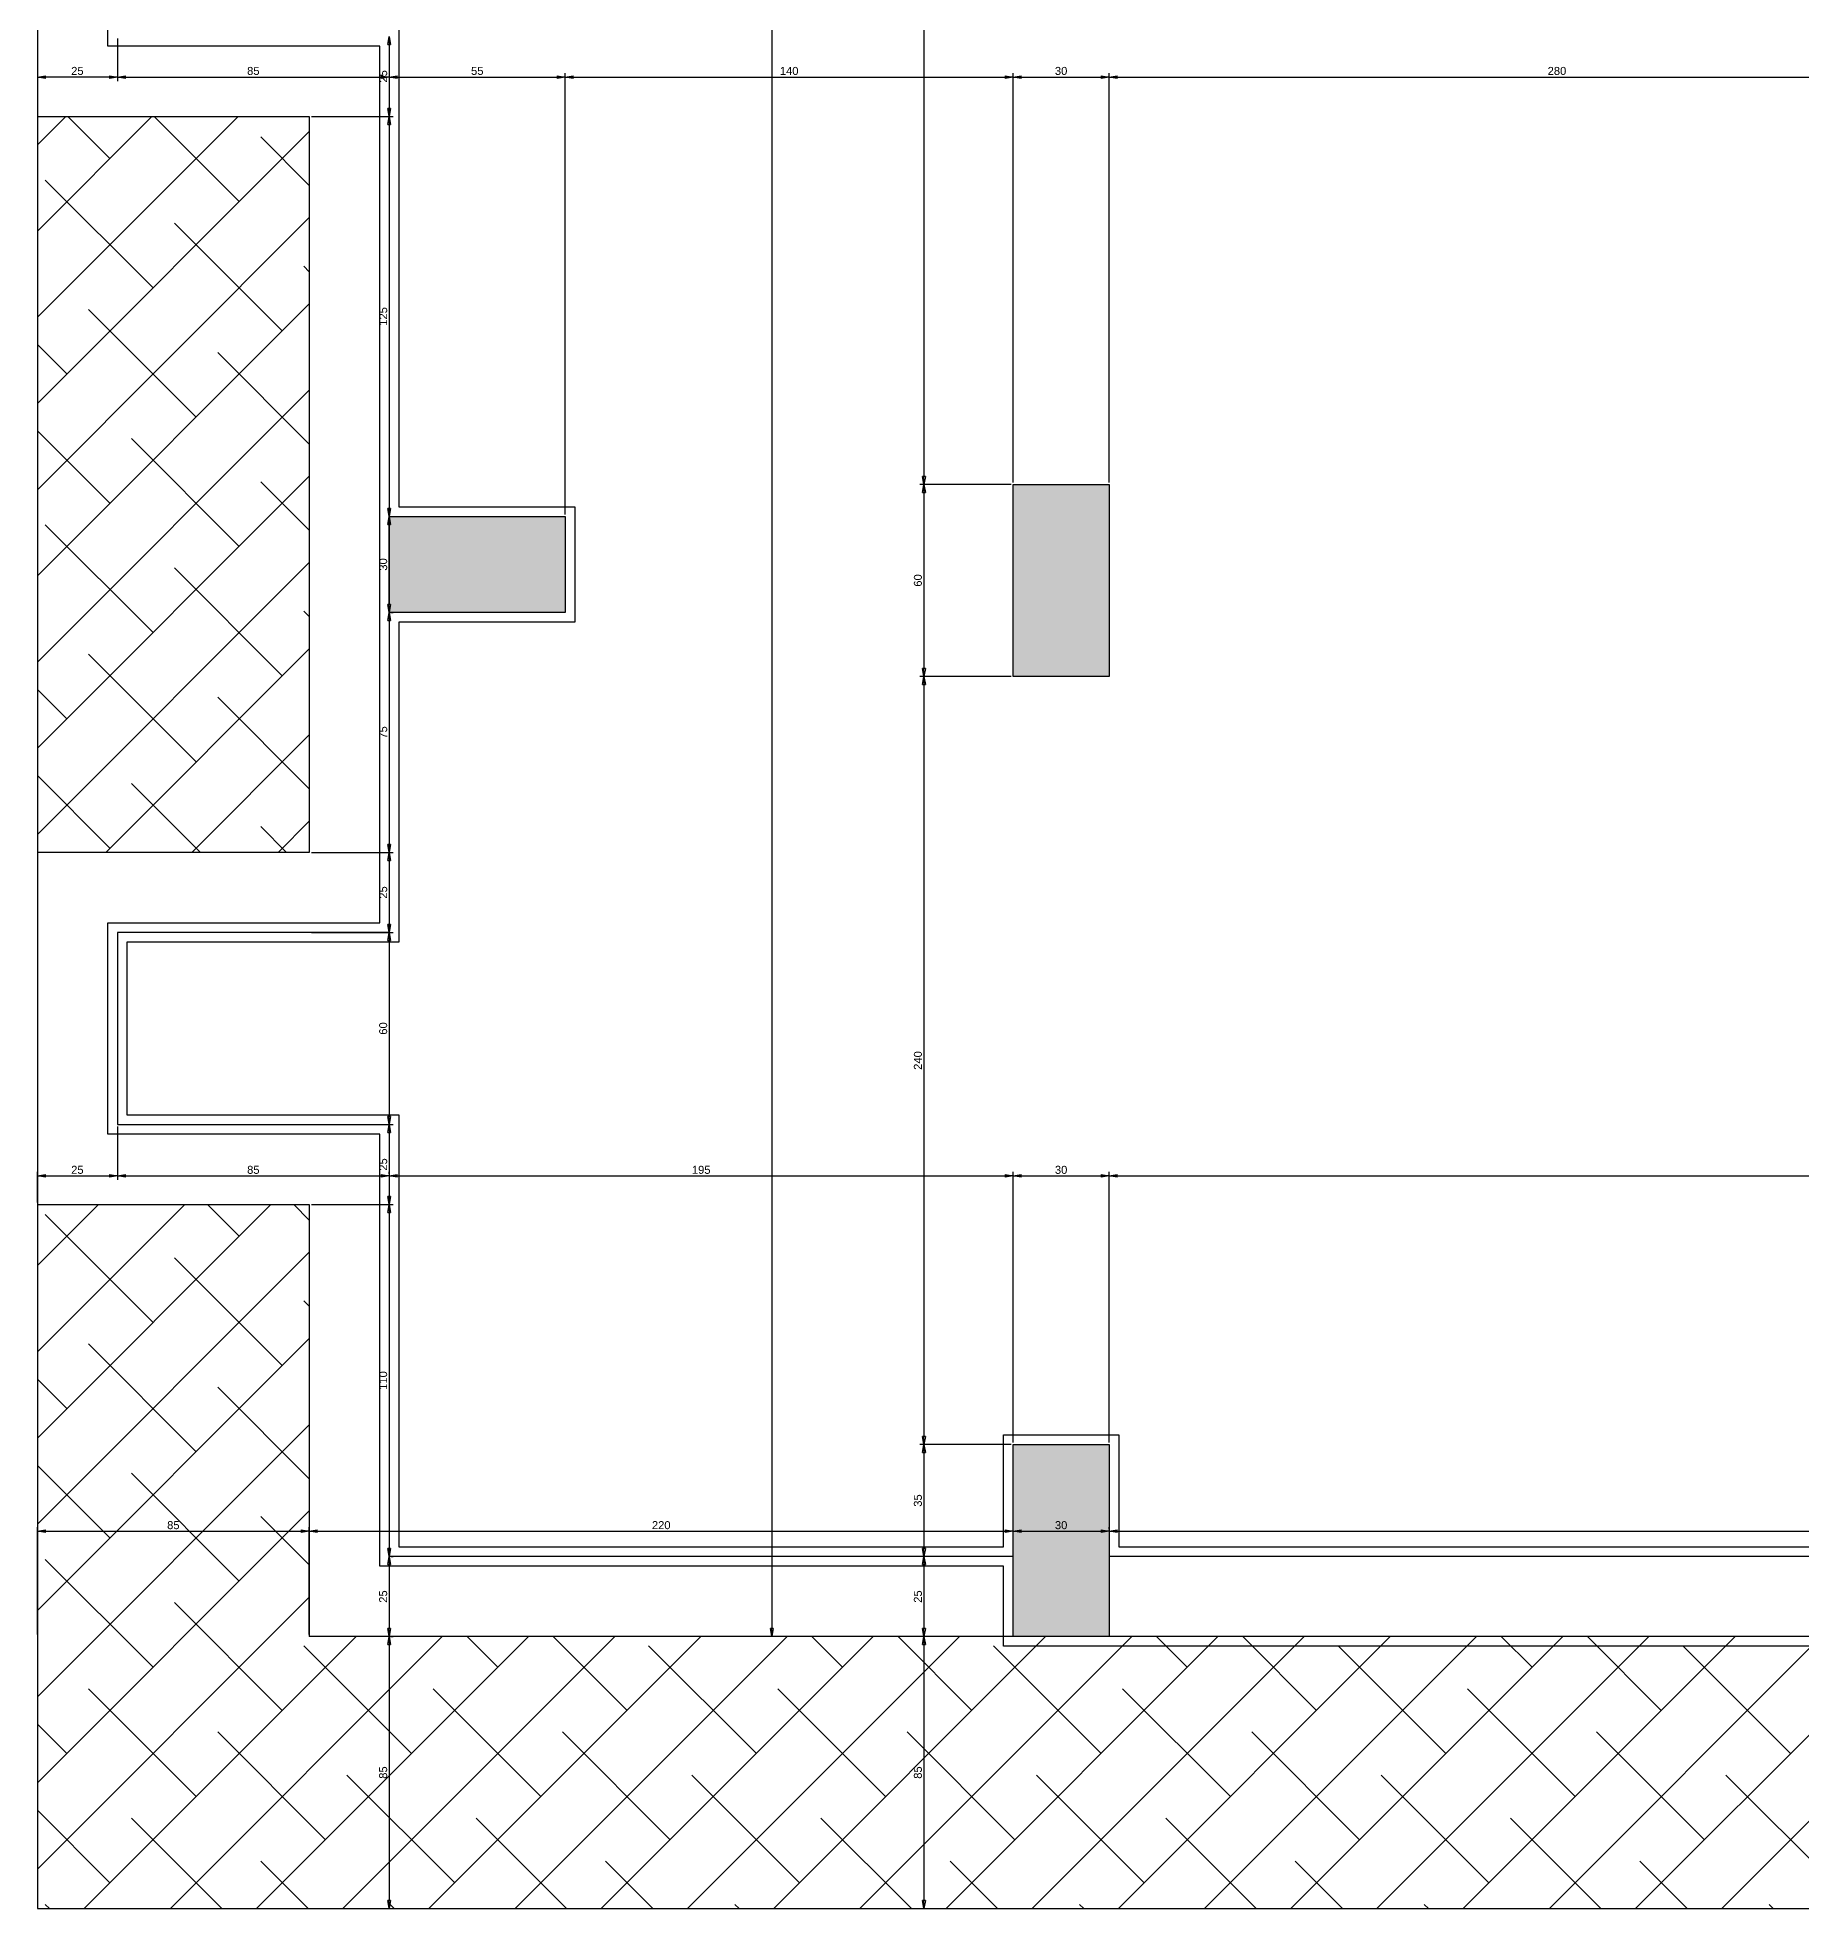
# Model space of a CAD drawing. Header units: millimetres. Extents: x -502 to 9998, y 2906 to 6004.
# Drawn here: x 18 to 569, y 3642 to 4227 of the extents above; entities that cross this region are included whole.
import ezdxf

# ---------------------------------------------------------------- set-up
doc = ezdxf.new("R2010")
doc.units = ezdxf.units.MM
doc.layers.add('Duvar', color=140, linetype='Continuous', lineweight=30)
doc.layers.add('ölçülendirme', color=80, linetype='Continuous', lineweight=30)
doc.layers.add('kolon', color=200, linetype='Continuous')
doc.layers.add('Sıva', color=180, linetype='Continuous')
doc.styles.get("Standard").update_dxf_attribs({"font": 'arial.ttf'})

# ---------------------------------------------------------------- blocks, each defined once
blk = doc.blocks.new('_Closed')
at = {"color": 0, "linetype": 'ByBlock', "lineweight": -2}
for p, q in [((-1, 0.17), (0, 0)), ((-1, 0.17), (-1, -0.17)), ((0, 0), (-1, -0.17)), ((0, 0), (-1, 0))]:
    blk.add_line(p, q, dxfattribs=at)

msp = doc.modelspace()

# ---------------------------------------------------------------- hatches: boundary and pattern name
at = {"layer": 'kolon'}
h = msp.add_hatch(dxfattribs=at)
h.set_pattern_fill('ANGLE', color=256)
h.set_pattern_definition([(0, (0, 0), (0, 6.985), [5.08, -1.905]), (90, (0, 0), (-6.985, 4e-16), [5.08, -1.905])])
h.paths.add_polyline_path([(4787.34, 4657.42), (4817.34, 4657.42), (4817.34, 4582.42), (4787.34, 4582.42)])
h.paths.add_polyline_path([(5002.34, 3757.42), (4927.34, 3757.42), (4927.34, 3727.42), (5002.34, 3727.42)])
h.paths.add_polyline_path([(4987.34, 4077.42), (4927.34, 4077.42), (4927.34, 4047.42), (4987.34, 4047.42)])
h.paths.add_polyline_path([(4922.34, 4427.42), (4952.34, 4427.42), (4952.34, 4367.42), (4922.34, 4367.42)])
h.paths.add_polyline_path([(5157.34, 4107.42), (5127.34, 4107.42), (5127.34, 4047.42), (5157.34, 4047.42)])
h.paths.add_polyline_path([(5162.34, 4427.42), (5132.34, 4427.42), (5132.34, 4367.42), (5162.34, 4367.42)])
h.paths.add_polyline_path([(5347.34, 4607.42), (5272.34, 4607.42), (5272.34, 4577.42), (5347.34, 4577.42)])
h.paths.add_polyline_path([(5652.34, 4607.42), (5622.34, 4607.42), (5622.34, 4547.42), (5652.34, 4547.42)])
h.paths.add_polyline_path([(5652.34, 4087.42), (5622.34, 4087.42), (5622.34, 4027.42), (5652.34, 4027.42)])
h.paths.add_polyline_path([(5652.34, 3787.42), (5622.34, 3787.42), (5622.34, 3727.42), (5652.34, 3727.42)])
h.paths.add_polyline_path([(5847.34, 4077.42), (5792.34, 4077.42), (5792.34, 4047.42), (5847.34, 4047.42)])
h.paths.add_polyline_path([(5872.34, 4417.42), (5812.34, 4417.42), (5812.34, 4387.42), (5872.34, 4387.42)])
h.paths.add_polyline_path([(5872.34, 4892.42), (5822.34, 4892.42), (5822.34, 4847.42), (5872.34, 4847.42)])
h.paths.add_polyline_path([(4817.34, 5222.42), (4787.34, 5222.42), (4787.34, 5147.42), (4817.34, 5147.42)], flags=17)
h.paths.add_polyline_path([(5657.34, 5102.42), (5622.34, 5102.42), (5622.34, 5022.42), (5657.34, 5022.42)])
h.paths.add_polyline_path([(5297.34, 5222.42), (5272.34, 5222.42), (5272.34, 5047.42), (5297.34, 5047.42)])
h.paths.add_polyline_path([(4602.34, 3757.42), (4677.34, 3757.42), (4677.34, 3727.42), (4602.34, 3727.42)])
h.paths.add_polyline_path([(4617.34, 4077.42), (4677.34, 4077.42), (4677.34, 4047.42), (4617.34, 4047.42)])
h.paths.add_polyline_path([(4682.34, 4427.42), (4652.34, 4427.42), (4652.34, 4367.42), (4682.34, 4367.42)])
h.paths.add_polyline_path([(4447.34, 4107.42), (4477.34, 4107.42), (4477.34, 4047.42), (4447.34, 4047.42)])
h.paths.add_polyline_path([(4442.34, 4427.42), (4472.34, 4427.42), (4472.34, 4367.42), (4442.34, 4367.42)])
h.paths.add_polyline_path([(4257.34, 4607.42), (4332.34, 4607.42), (4332.34, 4577.42), (4257.34, 4577.42)])
h.paths.add_polyline_path([(3952.34, 4607.42), (3982.34, 4607.42), (3982.34, 4547.42), (3952.34, 4547.42)])
h.paths.add_polyline_path([(3952.34, 4087.42), (3982.34, 4087.42), (3982.34, 4027.42), (3952.34, 4027.42)])
h.paths.add_polyline_path([(3952.34, 3787.42), (3982.34, 3787.42), (3982.34, 3727.42), (3952.34, 3727.42)])
h.paths.add_polyline_path([(3757.34, 4077.42), (3812.34, 4077.42), (3812.34, 4047.42), (3757.34, 4047.42)])
h.paths.add_polyline_path([(3732.34, 4417.42), (3792.34, 4417.42), (3792.34, 4387.42), (3732.34, 4387.42)])
h.paths.add_polyline_path([(3732.34, 4892.42), (3782.34, 4892.42), (3782.34, 4847.42), (3732.34, 4847.42)])
h.paths.add_polyline_path([(4787.34, 5222.42), (4817.34, 5222.42), (4817.34, 5147.42), (4787.34, 5147.42)], flags=17)
h.paths.add_polyline_path([(3947.34, 5102.42), (3982.34, 5102.42), (3982.34, 5022.42), (3947.34, 5022.42)])
h.paths.add_polyline_path([(4307.34, 5222.42), (4332.34, 5222.42), (4332.34, 5047.42), (4307.34, 5047.42)])
h.paths.add_polyline_path([(1157.73, 4657.42), (1187.73, 4657.42), (1187.73, 4582.42), (1157.73, 4582.42)])
h.paths.add_polyline_path([(1372.73, 3757.42), (1297.73, 3757.42), (1297.73, 3727.42), (1372.73, 3727.42)])
h.paths.add_polyline_path([(1357.73, 4077.42), (1297.73, 4077.42), (1297.73, 4047.42), (1357.73, 4047.42)])
h.paths.add_polyline_path([(1292.73, 4427.42), (1322.73, 4427.42), (1322.73, 4367.42), (1292.73, 4367.42)])
h.paths.add_polyline_path([(1527.73, 4107.42), (1497.73, 4107.42), (1497.73, 4047.42), (1527.73, 4047.42)])
h.paths.add_polyline_path([(1532.73, 4427.42), (1502.73, 4427.42), (1502.73, 4367.42), (1532.73, 4367.42)])
h.paths.add_polyline_path([(1717.73, 4607.42), (1642.73, 4607.42), (1642.73, 4577.42), (1717.73, 4577.42)])
h.paths.add_polyline_path([(2022.73, 4607.42), (1992.73, 4607.42), (1992.73, 4547.42), (2022.73, 4547.42)])
h.paths.add_polyline_path([(2022.73, 4087.42), (1992.73, 4087.42), (1992.73, 4027.42), (2022.73, 4027.42)])
h.paths.add_polyline_path([(2022.73, 3787.42), (1992.73, 3787.42), (1992.73, 3727.42), (2022.73, 3727.42)])
h.paths.add_polyline_path([(2217.73, 4077.42), (2162.73, 4077.42), (2162.73, 4047.42), (2217.73, 4047.42)])
h.paths.add_polyline_path([(2242.73, 4417.42), (2182.73, 4417.42), (2182.73, 4387.42), (2242.73, 4387.42)])
h.paths.add_polyline_path([(2242.73, 4892.42), (2192.73, 4892.42), (2192.73, 4847.42), (2242.73, 4847.42)])
h.paths.add_polyline_path([(1187.73, 5222.42), (1157.73, 5222.42), (1157.73, 5147.42), (1187.73, 5147.42)], flags=17)
h.paths.add_polyline_path([(2027.73, 5102.42), (1992.73, 5102.42), (1992.73, 5022.42), (2027.73, 5022.42)])
h.paths.add_polyline_path([(1667.73, 5222.42), (1642.73, 5222.42), (1642.73, 5047.42), (1667.73, 5047.42)])
h.paths.add_polyline_path([(972.73, 3757.42), (1047.73, 3757.42), (1047.73, 3727.42), (972.73, 3727.42)])
h.paths.add_polyline_path([(987.73, 4077.42), (1047.73, 4077.42), (1047.73, 4047.42), (987.73, 4047.42)])
h.paths.add_polyline_path([(1052.73, 4427.42), (1022.73, 4427.42), (1022.73, 4367.42), (1052.73, 4367.42)])
h.paths.add_polyline_path([(817.73, 4107.42), (847.73, 4107.42), (847.73, 4047.42), (817.73, 4047.42)])
h.paths.add_polyline_path([(812.73, 4427.42), (842.73, 4427.42), (842.73, 4367.42), (812.73, 4367.42)])
h.paths.add_polyline_path([(627.73, 4607.42), (702.73, 4607.42), (702.73, 4577.42), (627.73, 4577.42)])
h.paths.add_polyline_path([(322.73, 4607.42), (352.73, 4607.42), (352.73, 4547.42), (322.73, 4547.42)])
h.paths.add_polyline_path([(322.73, 4087.42), (352.73, 4087.42), (352.73, 4027.42), (322.73, 4027.42)])
h.paths.add_polyline_path([(322.73, 3787.42), (352.73, 3787.42), (352.73, 3727.42), (322.73, 3727.42)])
h.paths.add_polyline_path([(127.73, 4077.42), (182.73, 4077.42), (182.73, 4047.42), (127.73, 4047.42)])
h.paths.add_polyline_path([(102.73, 4417.42), (162.73, 4417.42), (162.73, 4387.42), (102.73, 4387.42)])
h.paths.add_polyline_path([(102.73, 4892.42), (152.73, 4892.42), (152.73, 4847.42), (102.73, 4847.42)])
h.paths.add_polyline_path([(1157.73, 5222.42), (1187.73, 5222.42), (1187.73, 5147.42), (1157.73, 5147.42)], flags=17)
h.paths.add_polyline_path([(317.73, 5102.42), (352.73, 5102.42), (352.73, 5022.42), (317.73, 5022.42)])
h.paths.add_polyline_path([(677.73, 5222.42), (702.73, 5222.42), (702.73, 5047.42), (677.73, 5047.42)])

# ---------------------------------------------------------------- linework, layer by layer
at = {"layer": 'Duvar'}
for p, q in [((17.73, 5157.42), (17.73, 3642.42)), ((17.73, 4312.42), (17.73, 4202.42)), ((127.73, 4227.42), (127.73, 4077.42)), ((17.73, 4202.42), (102.73, 4202.42)), ((102.73, 4202.42), (102.73, 3972.42)), ((127.73, 4047.42), (127.73, 3947.42)), ((102.73, 3972.42), (17.73, 3972.42)), ((17.73, 3972.42), (17.73, 3862.42)), ((127.73, 3947.42), (42.73, 3947.42)), ((42.73, 3947.42), (42.73, 3887.42)), ((42.73, 3887.42), (127.73, 3887.42)), ((127.73, 3887.42), (127.73, 3752.42)), ((17.73, 3862.42), (102.73, 3862.42)), ((102.73, 3862.42), (102.73, 3727.42)), ((322.73, 3752.42), (127.73, 3752.42)), ((972.73, 3752.42), (352.73, 3752.42)), ((322.73, 3727.42), (102.73, 3727.42)), ((972.73, 3727.42), (352.73, 3727.42)), ((17.73, 3642.42), (2327.73, 3642.42))]:
    msp.add_line(p, q, dxfattribs=at)
at = {"layer": 'Duvar', "linetype": 'Continuous', "ltscale": 20}
for p, q in [((17.73, 4193.55), (26.6, 4202.42)), ((17.73, 4166.61), (53.54, 4202.42)), ((17.73, 4139.67), (80.48, 4202.42)), ((40.41, 4189.29), (27.28, 4202.42)), ((80.82, 4175.82), (54.22, 4202.42)), ((17.73, 4112.73), (102.73, 4197.73)), ((102.73, 4180.85), (87.56, 4196.02)), ((53.88, 4148.88), (20.21, 4182.55)), ((17.73, 4085.79), (102.73, 4170.79)), ((94.29, 4135.41), (60.62, 4169.08)), ((102.73, 4153.91), (101.03, 4155.61)), ((17.73, 4058.85), (102.73, 4143.85)), ((67.35, 4108.47), (33.68, 4142.14)), ((26.94, 4121.94), (17.73, 4131.14)), ((102.73, 4100.03), (74.09, 4128.67)), ((17.73, 4031.91), (102.73, 4116.91)), ((40.41, 4081.53), (17.73, 4104.2)), ((80.82, 4068.06), (47.15, 4101.73)), ((17.73, 4004.97), (102.73, 4089.97)), ((102.73, 4073.09), (87.56, 4088.26)), ((53.88, 4041.12), (20.21, 4074.79)), ((17.73, 3978.03), (102.73, 4063.03)), ((94.29, 4027.64), (60.62, 4061.32)), ((102.73, 4046.14), (101.03, 4047.85)), ((67.35, 4000.7), (33.68, 4034.38)), ((39.07, 3972.42), (102.73, 4036.09)), ((26.94, 4014.17), (17.73, 4023.38)), ((102.73, 3992.26), (74.09, 4020.91)), ((66.01, 3972.42), (102.73, 4009.14)), ((40.41, 3973.76), (17.73, 3996.44)), ((68.7, 3972.42), (47.15, 3993.97)), ((92.95, 3972.42), (102.73, 3982.2)), ((95.64, 3972.42), (87.56, 3980.5)), ((17.73, 3843.32), (36.83, 3862.42)), ((17.73, 3816.38), (63.77, 3862.42)), ((17.73, 3789.44), (90.71, 3862.42)), ((53.88, 3825.59), (20.21, 3859.27)), ((80.82, 3852.53), (70.93, 3862.42)), ((102.73, 3857.56), (97.87, 3862.42)), ((17.73, 3762.5), (102.73, 3847.5)), ((94.29, 3812.12), (60.62, 3845.79)), ((102.73, 3830.62), (101.03, 3832.32)), ((17.73, 3735.56), (102.73, 3820.56)), ((67.35, 3785.18), (33.68, 3818.85)), ((26.94, 3798.65), (17.73, 3807.86)), ((102.73, 3776.74), (74.09, 3805.38)), ((17.73, 3708.62), (102.73, 3793.62)), ((40.41, 3758.24), (17.73, 3780.91)), ((80.82, 3744.77), (47.15, 3778.44)), ((17.73, 3681.68), (102.73, 3766.68)), ((102.73, 3749.8), (87.56, 3764.97)), ((53.88, 3717.83), (20.21, 3751.5)), ((17.73, 3654.74), (102.73, 3739.74)), ((94.29, 3704.36), (60.62, 3738.03)), ((32.36, 3642.42), (117.36, 3727.42)), ((59.3, 3642.42), (144.3, 3727.42)), ((86.24, 3642.42), (171.24, 3727.42)), ((134.7, 3690.89), (101.03, 3724.56)), ((113.18, 3642.42), (198.18, 3727.42)), ((140.12, 3642.42), (225.12, 3727.42)), ((161.64, 3717.83), (152.05, 3727.42)), ((167.06, 3642.42), (252.06, 3727.42)), ((202.06, 3704.36), (178.99, 3727.42)), ((194, 3642.42), (279, 3727.42)), ((242.47, 3690.89), (208.79, 3724.56)), ((220.94, 3642.42), (305.94, 3727.42)), ((247.88, 3642.42), (332.88, 3727.42)), ((269.41, 3717.83), (259.82, 3727.42)), ((274.82, 3642.42), (359.82, 3727.42)), ((309.82, 3704.36), (286.76, 3727.42)), ((301.76, 3642.42), (386.76, 3727.42)), ((350.23, 3690.89), (316.55, 3724.56)), ((328.7, 3642.42), (413.7, 3727.42)), ((355.64, 3642.42), (440.64, 3727.42)), ((377.17, 3717.83), (367.58, 3727.42)), ((382.59, 3642.42), (467.59, 3727.42)), ((417.58, 3704.36), (394.52, 3727.42)), ((409.53, 3642.42), (494.53, 3727.42)), ((457.99, 3690.89), (424.32, 3724.56)), ((436.47, 3642.42), (521.47, 3727.42)), ((463.41, 3642.42), (548.41, 3727.42)), ((484.93, 3717.83), (475.34, 3727.42)), ((490.35, 3642.42), (575.35, 3727.42)), ((525.34, 3704.36), (502.28, 3727.42)), ((517.29, 3642.42), (602.29, 3727.42)), ((565.76, 3690.89), (532.08, 3724.56)), ((544.23, 3642.42), (629.23, 3727.42)), ((67.35, 3677.41), (33.68, 3711.09)), ((175.11, 3677.41), (141.44, 3711.09)), ((282.88, 3677.41), (249.2, 3711.09)), ((390.64, 3677.41), (356.97, 3711.09)), ((498.4, 3677.41), (464.73, 3711.09)), ((26.94, 3690.89), (17.73, 3700.09)), ((107.76, 3663.94), (74.09, 3697.62)), ((215.53, 3663.94), (181.85, 3697.62)), ((323.29, 3663.94), (289.61, 3697.62)), ((431.05, 3663.94), (397.38, 3697.62)), ((538.82, 3663.94), (505.14, 3697.62)), ((148.17, 3650.47), (114.5, 3684.15)), ((255.94, 3650.47), (222.26, 3684.15)), ((363.7, 3650.47), (330.02, 3684.15)), ((471.46, 3650.47), (437.79, 3684.15)), ((579.23, 3650.47), (545.55, 3684.15)), ((40.41, 3650.47), (17.73, 3673.15)), ((75.41, 3642.42), (47.15, 3670.68)), ((183.17, 3642.42), (154.91, 3670.68)), ((290.93, 3642.42), (262.67, 3670.68)), ((398.7, 3642.42), (370.44, 3670.68)), ((506.46, 3642.42), (478.2, 3670.68)), ((102.35, 3642.42), (87.56, 3657.21)), ((210.11, 3642.42), (195.32, 3657.21)), ((317.87, 3642.42), (303.08, 3657.21)), ((425.64, 3642.42), (410.85, 3657.21)), ((533.4, 3642.42), (518.61, 3657.21)), ((21.53, 3642.42), (20.21, 3643.74)), ((129.29, 3642.42), (127.97, 3643.74)), ((237.05, 3642.42), (235.73, 3643.74)), ((344.82, 3642.42), (343.49, 3643.74)), ((452.58, 3642.42), (451.26, 3643.74)), ((560.34, 3642.42), (559.02, 3643.74))]:
    msp.add_line(p, q, dxfattribs=at)
at = {"layer": 'kolon'}
for points in [[(322.73, 4087.42), (352.73, 4087.42), (352.73, 4027.42), (322.73, 4027.42)], [(127.73, 4077.42), (182.73, 4077.42), (182.73, 4047.42), (127.73, 4047.42)], [(322.73, 3787.42), (352.73, 3787.42), (352.73, 3727.42), (322.73, 3727.42)]]:
    msp.add_lwpolyline(points, close=True, dxfattribs=at)
at = {"layer": 'Sıva'}
for p, q in [((39.73, 4224.42), (39.73, 4290.42)), ((130.73, 4230.42), (130.73, 4080.42)), ((124.73, 4224.42), (39.73, 4224.42)), ((124.73, 4077.42), (124.73, 4224.42)), ((322.73, 4027.42), (322.73, 4087.42)), ((322.73, 4087.42), (352.73, 4087.42)), ((352.73, 4087.42), (352.73, 4027.42)), ((124.73, 4047.42), (124.73, 4077.42)), ((130.73, 4080.42), (185.73, 4080.42)), ((185.73, 4080.42), (185.73, 4044.42)), ((124.73, 3950.42), (124.73, 4047.42)), ((185.73, 4044.42), (130.73, 4044.42)), ((130.73, 4044.42), (130.73, 3944.42)), ((352.73, 4027.42), (322.73, 4027.42)), ((39.73, 3884.42), (39.73, 3950.42)), ((39.73, 3950.42), (124.73, 3950.42)), ((130.73, 3944.42), (45.73, 3944.42)), ((45.73, 3944.42), (45.73, 3890.42)), ((45.73, 3890.42), (130.73, 3890.42)), ((130.73, 3890.42), (130.73, 3755.42)), ((124.73, 3884.42), (39.73, 3884.42)), ((124.73, 3749.42), (124.73, 3884.42)), ((319.73, 3755.42), (319.73, 3790.42)), ((319.73, 3790.42), (355.73, 3790.42)), ((355.73, 3790.42), (355.73, 3755.42)), ((130.73, 3755.42), (319.73, 3755.42)), ((355.73, 3755.42), (819.73, 3755.42)), ((319.73, 3749.42), (124.73, 3749.42)), ((319.73, 3724.42), (319.73, 3749.42)), ((352.73, 3724.42), (319.73, 3724.42)), ((972.73, 3724.42), (352.73, 3724.42))]:
    msp.add_line(p, q, dxfattribs=at)
at = {"layer": 'ölçülendirme', "color": 90}
for p, q in [((247.3, 5099.92), (247.3, 3729.92)), ((294.87, 4544.92), (294.87, 4089.92)), ((127.73, 4224.92), (127.73, 4204.92)), ((40.23, 4214.72), (20.23, 4214.72)), ((45.23, 4214.72), (125.23, 4214.72)), ((130.23, 4214.72), (180.23, 4214.72)), ((185.23, 4214.72), (320.23, 4214.72)), ((325.23, 4214.72), (350.23, 4214.72)), ((355.23, 4214.72), (630.23, 4214.72)), ((127.73, 4199.92), (127.73, 4079.92)), ((294.87, 4084.92), (294.87, 4029.92)), ((127.73, 4074.92), (127.73, 4049.92)), ((127.73, 4044.92), (127.73, 3974.92)), ((294.87, 4024.92), (294.87, 3789.92)), ((127.73, 3969.92), (127.73, 3949.92)), ((127.73, 3944.92), (127.73, 3889.92)), ((127.73, 3884.92), (127.73, 3864.92)), ((20.23, 3871.34), (40.23, 3871.34)), ((45.23, 3871.34), (125.23, 3871.34)), ((130.23, 3871.34), (320.23, 3871.34)), ((325.23, 3871.34), (350.23, 3871.34)), ((355.23, 3871.34), (820.23, 3871.34)), ((127.73, 3859.92), (127.73, 3754.92)), ((294.87, 3784.92), (294.87, 3754.92)), ((20.23, 3760.31), (100.23, 3760.31)), ((105.23, 3760.31), (320.23, 3760.31)), ((325.23, 3760.31), (350.23, 3760.31)), ((355.23, 3760.31), (820.23, 3760.31)), ((127.73, 3749.92), (127.73, 3729.92)), ((294.87, 3749.92), (294.87, 3729.92)), ((127.73, 3724.92), (127.73, 3644.92)), ((294.87, 3724.92), (294.87, 3644.92))]:
    msp.add_line(p, q, dxfattribs=at)
at = {"layer": 'ölçülendirme'}
for p, q in [((17.73, 4226.79), (17.73, 4213.47)), ((42.73, 4226.79), (42.73, 4213.47)), ((42.73, 4226.79), (42.73, 4213.47)), ((127.73, 4226.79), (127.73, 4213.47)), ((127.73, 4226.79), (127.73, 4213.47)), ((182.73, 4078.04), (182.73, 4215.97)), ((182.73, 4078.04), (182.73, 4215.97)), ((322.73, 4088.04), (322.73, 4215.97)), ((322.73, 4088.04), (322.73, 4215.97)), ((352.73, 4088.04), (352.73, 4215.97)), ((352.73, 4088.04), (352.73, 4215.97)), ((103.36, 4202.42), (128.98, 4202.42)), ((103.36, 4202.42), (128.98, 4202.42)), ((322.11, 4087.42), (293.62, 4087.42)), ((322.11, 4087.42), (293.62, 4087.42)), ((128.36, 4077.42), (128.98, 4077.42)), ((128.36, 4077.42), (128.98, 4077.42)), ((128.15, 4047.42), (128.98, 4047.42)), ((128.15, 4047.42), (128.98, 4047.42)), ((322.11, 4027.42), (293.62, 4027.42)), ((322.11, 4027.42), (293.62, 4027.42)), ((103.36, 3972.42), (128.98, 3972.42)), ((103.36, 3972.42), (128.98, 3972.42)), ((103.36, 3947.42), (128.98, 3947.42)), ((103.36, 3947.42), (128.98, 3947.42)), ((42.73, 3886.79), (42.73, 3870.09)), ((42.73, 3886.79), (42.73, 3870.09)), ((103.36, 3887.42), (128.98, 3887.42)), ((103.36, 3887.42), (128.98, 3887.42)), ((17.73, 3863.04), (17.73, 3872.59)), ((127.73, 3871.96), (127.73, 3872.59)), ((127.73, 3871.96), (127.73, 3872.59)), ((322.73, 3788.04), (322.73, 3872.59)), ((322.73, 3788.04), (322.73, 3872.59)), ((352.73, 3788.04), (352.73, 3872.59)), ((352.73, 3788.04), (352.73, 3872.59)), ((103.36, 3862.42), (128.98, 3862.42)), ((103.36, 3862.42), (128.98, 3862.42)), ((322.11, 3787.42), (293.62, 3787.42)), ((322.11, 3787.42), (293.62, 3787.42)), ((17.73, 3728.04), (17.73, 3761.56)), ((102.73, 3728.04), (102.73, 3761.56)), ((102.73, 3728.04), (102.73, 3761.56)), ((322.73, 3760.94), (322.73, 3761.56)), ((322.73, 3760.94), (322.73, 3761.56)), ((352.73, 3760.94), (352.73, 3761.56)), ((352.73, 3760.94), (352.73, 3761.56)), ((128.36, 3752.42), (128.98, 3752.42)), ((128.36, 3752.42), (128.98, 3752.42)), ((322.11, 3752.42), (293.62, 3752.42)), ((322.11, 3752.42), (293.62, 3752.42)), ((128.15, 3727.42), (128.98, 3727.42)), ((128.15, 3727.42), (128.98, 3727.42)), ((294.25, 3727.42), (246.05, 3727.42)), ((322.11, 3727.42), (293.62, 3727.42)), ((322.11, 3727.42), (293.62, 3727.42)), ((128.36, 3642.42), (128.98, 3642.42)), ((295.5, 3642.42), (296.12, 3642.42))]:
    msp.add_line(p, q, dxfattribs=at)

# ---------------------------------------------------------------- block references
at = {"layer": 'ölçülendirme', "color": 90, "xscale": 2.5, "yscale": 2.5, "zscale": 2.5}
for p, rotation in [((127.73, 4227.42), 90), ((17.73, 4214.72), 180), ((42.73, 4214.72), 180), ((127.73, 4214.72), 180), ((182.73, 4214.72), 180), ((322.73, 4214.72), 180), ((352.73, 4214.72), 180), ((127.73, 4202.42), 270), ((127.73, 4202.42), 90), ((294.87, 4087.42), 270), ((294.87, 4087.42), 90), ((127.73, 4077.42), 270), ((127.73, 4077.42), 90), ((127.73, 4047.42), 270), ((127.73, 4047.42), 90), ((294.87, 4027.42), 270), ((294.87, 4027.42), 90), ((127.73, 3972.42), 270), ((127.73, 3972.42), 90), ((127.73, 3947.42), 270), ((127.73, 3947.42), 90), ((127.73, 3887.42), 270), ((127.73, 3887.42), 90), ((17.73, 3871.34), 180), ((42.73, 3871.34), 180), ((127.73, 3871.34), 180), ((322.73, 3871.34), 180), ((352.73, 3871.34), 180), ((127.73, 3862.42), 270), ((127.73, 3862.42), 90), ((294.87, 3787.42), 270), ((294.87, 3787.42), 90), ((17.73, 3760.31), 180), ((102.73, 3760.31), 180), ((322.73, 3760.31), 180), ((352.73, 3760.31), 180), ((127.73, 3752.42), 270), ((294.87, 3752.42), 270), ((127.73, 3752.42), 90), ((294.87, 3752.42), 90), ((127.73, 3727.42), 270), ((127.73, 3727.42), 90), ((247.3, 3727.42), 270), ((294.87, 3727.42), 270), ((294.87, 3727.42), 90), ((127.73, 3642.42), 270), ((294.87, 3642.42), 270)]:
    msp.add_blockref('_Closed', p, dxfattribs=dict(at, rotation=rotation))
for p in [(42.73, 4214.72), (127.73, 4214.72), (182.73, 4214.72), (322.73, 4214.72), (352.73, 4214.72), (42.73, 3871.34), (127.73, 3871.34), (322.73, 3871.34), (352.73, 3871.34), (102.73, 3760.31), (322.73, 3760.31), (352.73, 3760.31)]:
    msp.add_blockref('_Closed', p, dxfattribs=at)

# ---------------------------------------------------------------- texts
at = {"layer": 'ölçülendirme', "char_height": 2.5, "attachment_point": 5}
for s, insert in [('25', (30.23, 4216.62)), ('85', (85.23, 4216.62)), ('55', (155.23, 4216.62)), ('140', (252.73, 4216.62)), ('30', (337.73, 4216.62)), ('280', (492.73, 4216.62)), ('25', (30.23, 3873.24)), ('85', (85.23, 3873.24)), ('195', (225.23, 3873.24)), ('30', (337.73, 3873.24)), ('85', (60.23, 3762.21)), ('220', (212.73, 3762.21)), ('30', (337.73, 3762.21))]:
    msp.add_mtext(s, dxfattribs=dict(at, insert=insert))
at = {"layer": 'ölçülendirme', "char_height": 2.5, "attachment_point": 5, "rotation": 90}
for s, insert in [('25', (125.83, 4214.92)), ('125', (125.83, 4139.92)), ('30', (125.83, 4062.42)), ('60', (292.97, 4057.42)), ('75', (125.84, 4009.92)), ('25', (125.83, 3959.92)), ('60', (125.83, 3917.42)), ('240', (292.97, 3907.42)), ('25', (125.83, 3874.92)), ('110', (125.83, 3807.42)), ('35', (292.97, 3769.92)), ('25', (125.83, 3739.92)), ('25', (292.97, 3739.92)), ('85', (125.83, 3684.92)), ('85', (292.97, 3684.92))]:
    msp.add_mtext(s, dxfattribs=dict(at, insert=insert))

doc.saveas('drawing.dxf')
